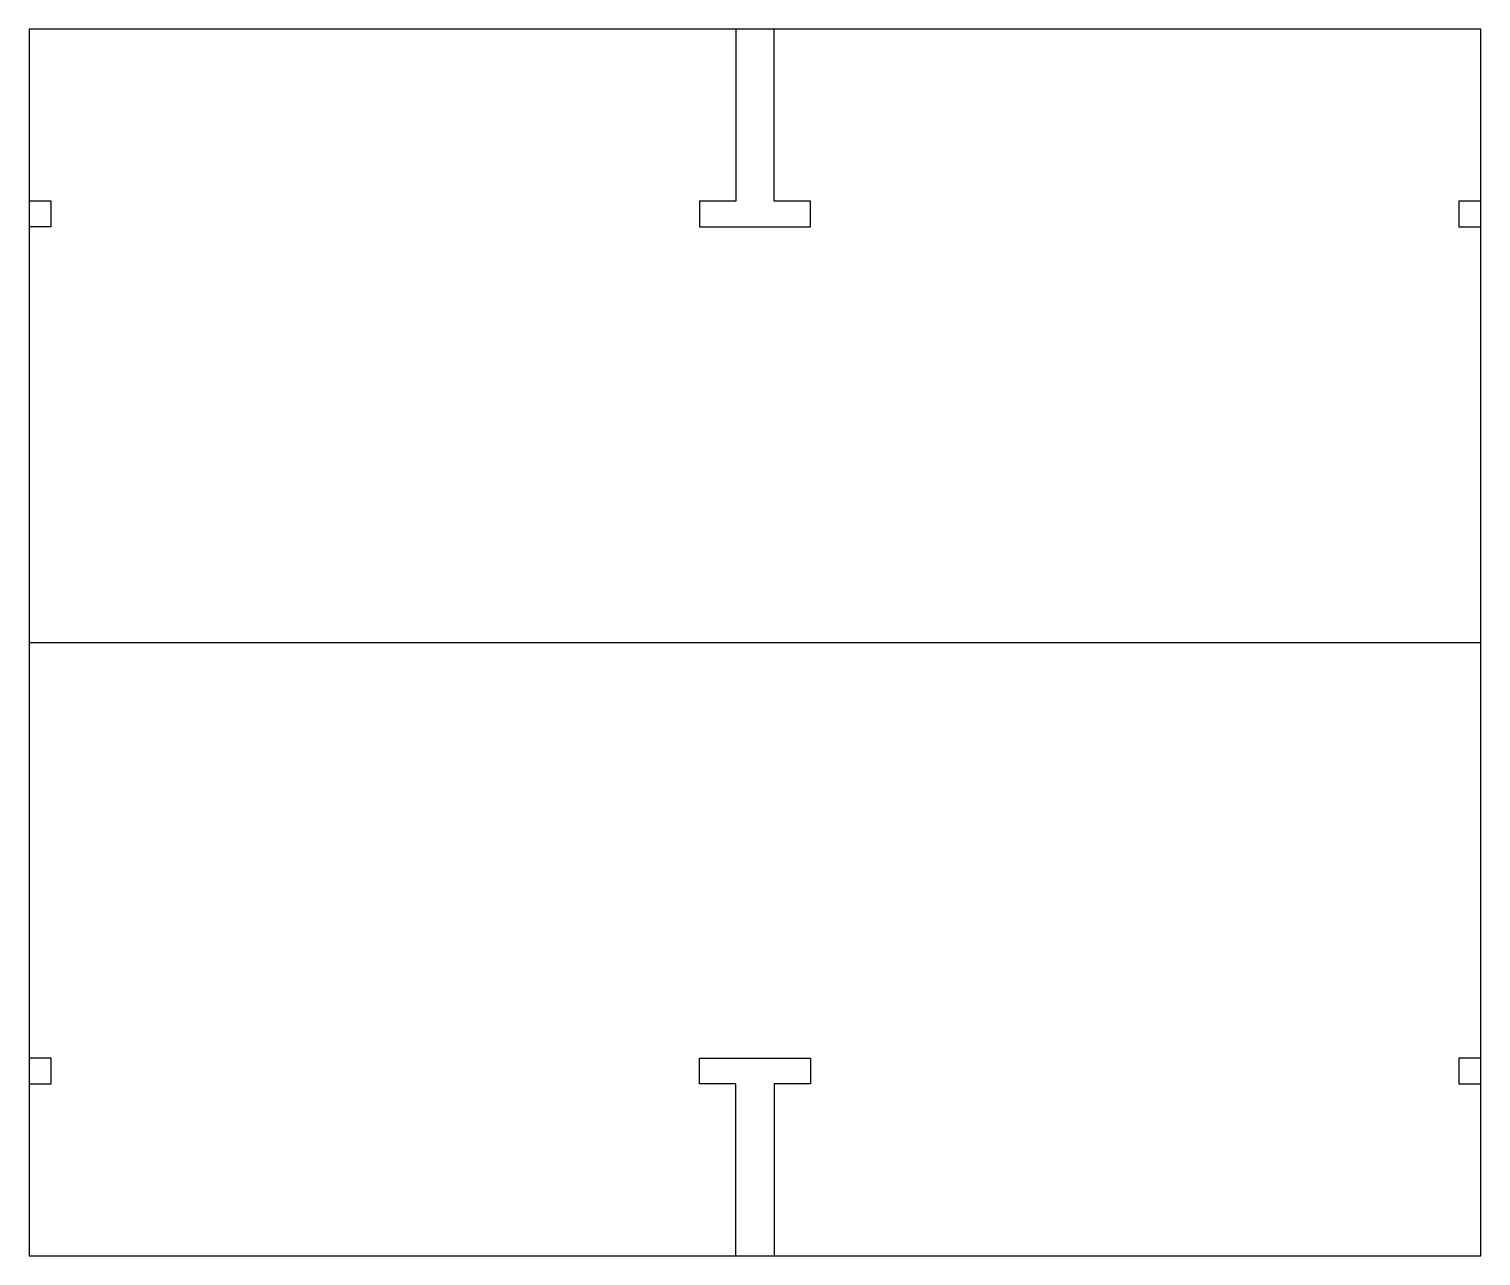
# Model space of a CAD drawing. Header units: millimetres. Extents: x -51 to 51, y -43 to 43.
import ezdxf

# ---------------------------------------------------------------- set-up
doc = ezdxf.new("R2010")
doc.units = ezdxf.units.MM
doc.layers.add('Sketch', color=7, linetype='CONTINUOUS')

msp = doc.modelspace()

# ---------------------------------------------------------------- linework, layer by layer
at = {"layer": 'Sketch'}
for p, q in [((-51, 43.1), (-51, -43.1)), ((51, 43.1), (-51, 43.1)), ((-1.35, 43.1), (-1.35, 31)), ((1.35, 31), (1.35, 43.1)), ((51, -43.1), (51, 43.1)), ((-49.45, 31), (-51, 31)), ((-49.45, 29.2), (-49.45, 31)), ((-1.35, 31), (-3.9, 31)), ((-3.9, 31), (-3.9, 29.2)), ((3.9, 31), (1.35, 31)), ((3.9, 29.2), (3.9, 31)), ((51, 31), (49.45, 31)), ((49.45, 31), (49.45, 29.2)), ((-49.45, 29.2), (-51, 29.2)), ((-3.9, 29.2), (3.9, 29.2)), ((49.45, 29.2), (51, 29.2)), ((-51, 0), (51, 0)), ((-49.45, -29.2), (-51, -29.2)), ((-49.45, -31), (-49.45, -29.2)), ((-3.9, -31), (-3.9, -29.2)), ((-3.9, -29.2), (3.9, -29.2)), ((3.9, -29.2), (3.9, -31)), ((51, -29.2), (49.45, -29.2)), ((49.45, -29.2), (49.45, -31)), ((-51, -31), (-49.45, -31)), ((-1.35, -31), (-3.9, -31)), ((-1.35, -43.1), (-1.35, -31)), ((3.9, -31), (1.35, -31)), ((1.35, -31), (1.35, -43.1)), ((49.45, -31), (51, -31)), ((-51, -43.1), (51, -43.1))]:
    msp.add_line(p, q, dxfattribs=at)

doc.saveas('drawing.dxf')
